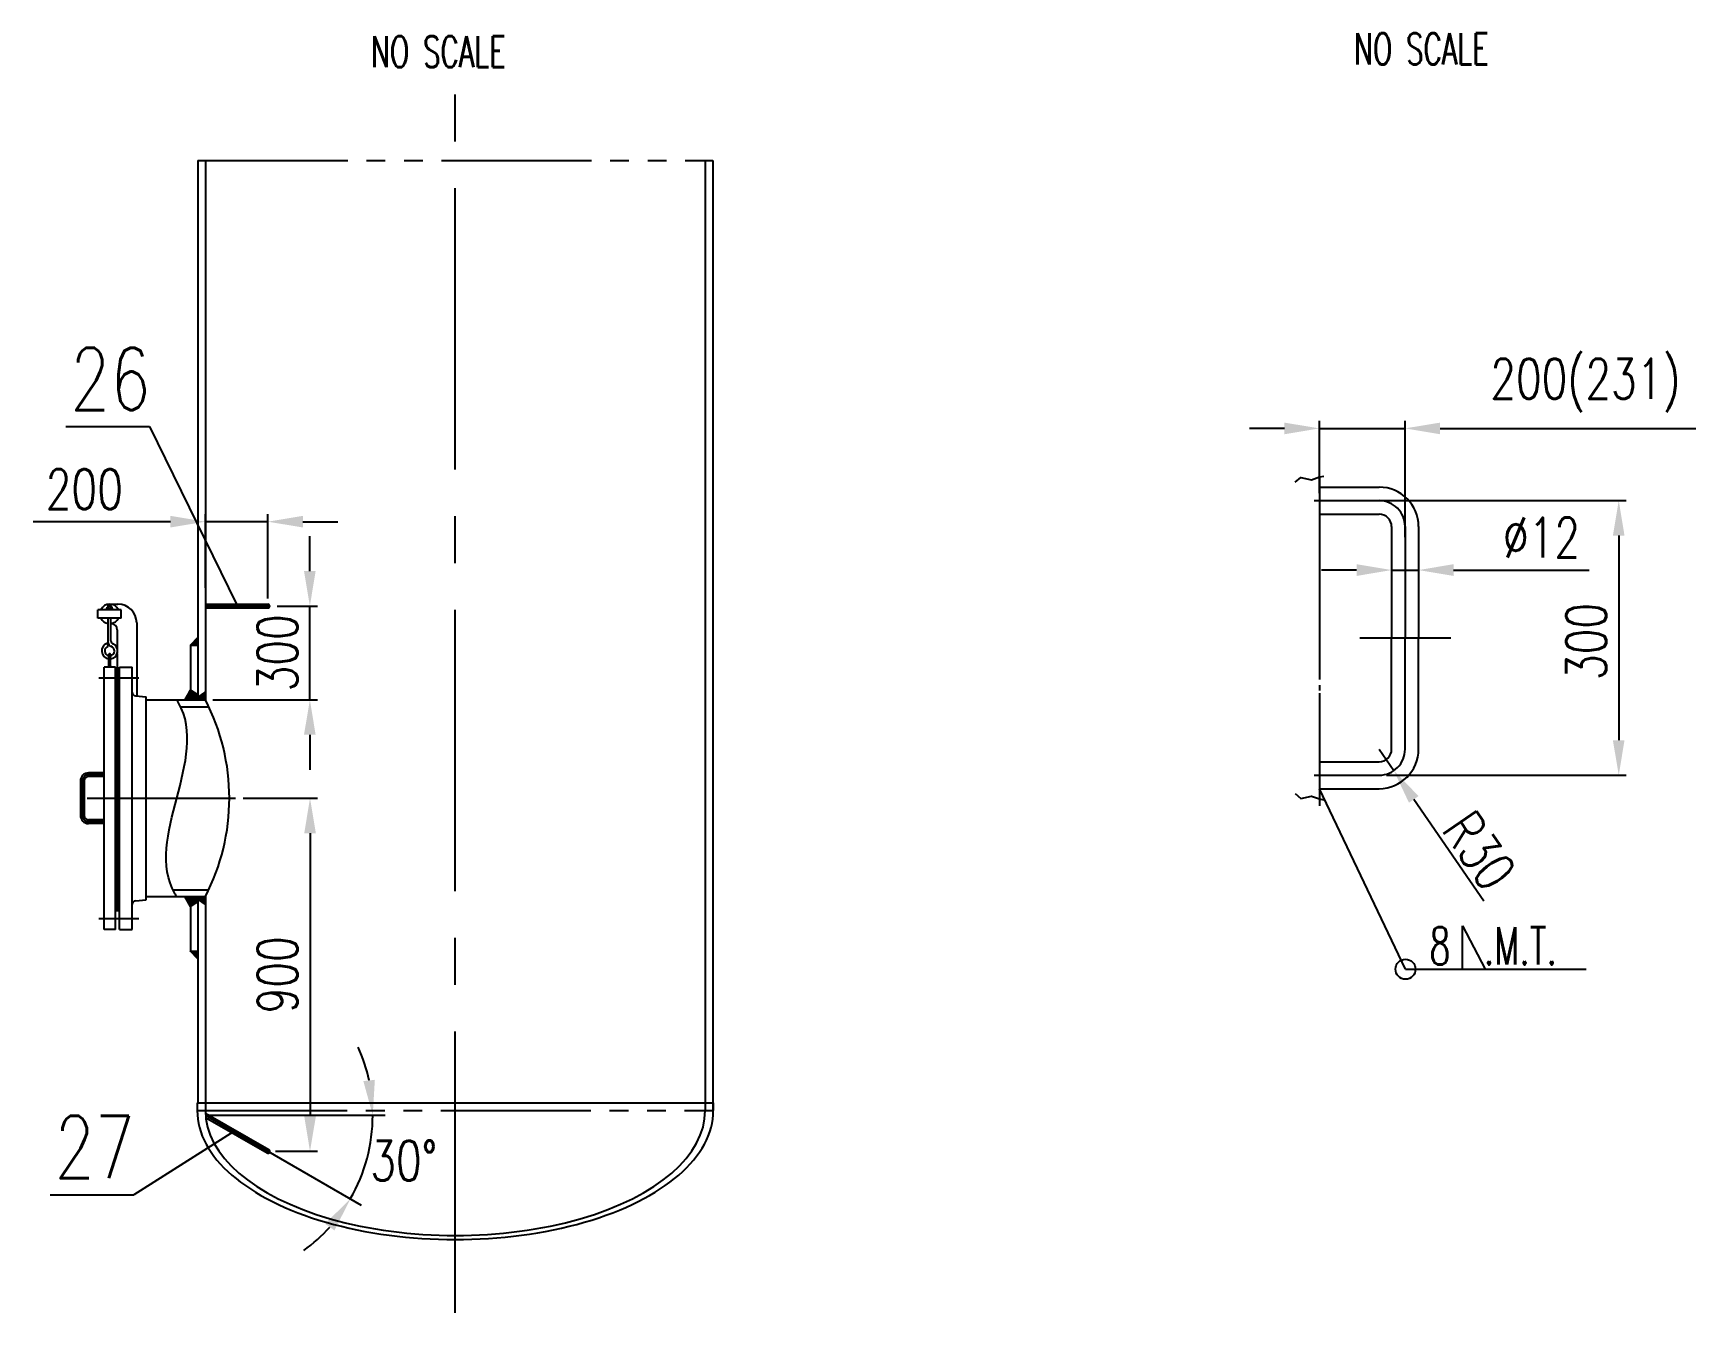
# Model space of a CAD drawing. Extents: x 45567 to 121349, y -17555 to 19241.
# Drawn here: x 45856.6 to 45989.6, y 10340.9 to 10443.3 of the extents above; entities that cross this region are included whole.
import ezdxf

# ---------------------------------------------------------------- set-up
doc = ezdxf.new("R2010")
doc.units = 0
doc.header["$LTSCALE"] = 30
doc.header["$MEASUREMENT"] = 0
doc.linetypes.add('CENTER2', pattern=[1.125, 0.75, -0.125, 0.125, -0.125])
doc.linetypes.add('LIDIVIDE', pattern=[0.65, 0.4, -0.05, 0.05, -0.05, 0.05, -0.05])
doc.layers.get('DEFPOINTS').update_dxf_attribs({"linetype": 'CONTINUOUS'})
for name, color, linetype in [('1', 2, 'CONTINUOUS'), ('1dim', 2, 'CONTINUOUS'), ('2', 1, 'CONTINUOUS'), ('3', 3, 'CENTER2'), ('5', 6, 'LIDIVIDE')]:
    doc.layers.add(name, color=color, linetype=linetype)
doc.styles.add('HZ', font='simplex.shx', dxfattribs={"width": 0.75, "bigfont": 'SBTXT.shx'})
doc.dimstyles.get("Standard").update_dxf_attribs({"dimtxt": 3.2, "dimasz": 2.8, "dimexe": 1, "dimexo": 0, "dimgap": 0.4, "dimtad": 1, "dimdec": 0, "dimzin": 0, "dimdsep": 46, "dimtxsty": 'HZ', "dimcen": 0.75, "dimclrd": 256, "dimclre": 256, "dimclrt": 256, "dimadec": 0, "dimazin": 0, "dimtfac": 1, "dimtdec": 0, "dimtmove": 0, "dimatfit": 3, "dimfxl": 0, "dimtolj": 1, "dimtzin": 0, "dimlwd": -1, "dimlwe": -1, "dimarcsym": 0})
doc.dimstyles.new('STANDARD$0', dxfattribs={"dimtxt": 3.2, "dimasz": 2.8, "dimexe": 0.6, "dimexo": 0.6, "dimgap": 1, "dimtad": 1, "dimdec": 0, "dimzin": 0, "dimdsep": 46, "dimtxsty": 'HZ', "dimcen": 0.09, "dimadec": 0, "dimazin": 0, "dimtfac": 1, "dimtdec": 0, "dimtmove": 0, "dimatfit": 3, "dimfxl": 0, "dimtolj": 1, "dimtzin": 0, "dimarcsym": 0})
doc.dimstyles.new('STANDARD$2', dxfattribs={"dimtxt": 3.2, "dimasz": 2.8, "dimexe": 1, "dimexo": 0, "dimgap": 0.4, "dimtad": 1, "dimtih": 1, "dimtoh": 1, "dimdec": 0, "dimzin": 0, "dimdsep": 46, "dimtxsty": 'HZ', "dimcen": 0.75, "dimclrd": 256, "dimclre": 256, "dimclrt": 256, "dimadec": 0, "dimazin": 0, "dimtfac": 1, "dimtdec": 0, "dimtmove": 0, "dimatfit": 3, "dimfxl": 0, "dimtolj": 1, "dimtzin": 0, "dimlwd": -1, "dimlwe": -1, "dimarcsym": 0})
pattern_1 = [(315, (44666.9853218, 10288.9700702), (-0.002209708691, -0.002209708691), []), (225, (44666.9853218, 10288.9700702), (-0.002209708691, 0.002209708691), [])]
pattern_2 = [(45, (44666.9853218, 10475.1910702), (-0.002209708691, 0.002209708691), []), (135, (44666.9853218, 10475.1910702), (-0.002209708691, -0.002209708691), [])]

# ---------------------------------------------------------------- blocks, each defined once
blk = doc.blocks.new('*D2042')
at = {"layer": '1'}
for p, q in [((45875.78, 10356.71), (45884.74, 10356.71)), ((45875.85, 10353.54), (45882.82, 10349.52))]:
    blk.add_line(p, q, dxfattribs=at)
for start, end in [(12.0083, 24.0165), (330, 360), (305.9835, 317.9917)]:
    blk.add_arc((45870.36, 10356.71), 13.38, start, end, dxfattribs=at)
for points in [[(45883.91, 10359.54), (45882.99, 10359.44), (45883.74, 10356.71)], [(45879.93, 10348.02), (45880.68, 10347.48), (45881.95, 10350.02)]]:
    blk.add_solid(points, dxfattribs=at)
at = {"layer": 'DEFPOINTS', "color": 0}
for p in [(45870.36, 10356.71), (45870.36, 10356.71), (45875.78, 10356.71), (45875.85, 10353.54), (45882.94, 10352.13)]:
    blk.add_point(p, dxfattribs=at)
at = {"layer": '1', "insert": (45886.22, 10353.07), "char_height": 3.2, "attachment_point": 5, "style": 'HZ'}
blk.add_mtext('\\A1;30°', dxfattribs=at)
blk = doc.blocks.new('*D2043')
at = {"layer": '1', "color": 0, "lineweight": -2}
for p, q in [((45873.36, 10382.08), (45879.32, 10382.08)), ((45878.72, 10379.28), (45878.72, 10356.62)), ((45875.96, 10353.82), (45879.32, 10353.82))]:
    blk.add_line(p, q, dxfattribs=at)
at = {"layer": '1', "color": 0}
for points in [[(45878.26, 10379.28), (45879.19, 10379.28), (45878.72, 10382.08)], [(45878.26, 10356.62), (45879.19, 10356.62), (45878.72, 10353.82)]]:
    blk.add_solid(points, dxfattribs=at)
at = {"layer": 'DEFPOINTS', "color": 0}
for p in [(45872.76, 10382.08), (45875.36, 10353.82), (45878.72, 10353.82)]:
    blk.add_point(p, dxfattribs=at)
at = {"layer": '1', "color": 0, "insert": (45876.12, 10367.95), "char_height": 3.2, "attachment_point": 5, "rotation": 90, "style": 'HZ'}
blk.add_mtext('\\A1;900', dxfattribs=at)
blk = doc.blocks.new('*D2052')
at = {"layer": '1', "color": 0, "lineweight": -2}
for p, q in [((45867.55, 10404.21), (45856.57, 10404.21)), ((45870.35, 10398.91), (45870.35, 10404.81)), ((45875.35, 10404.21), (45870.35, 10404.21)), ((45875.35, 10398.06), (45875.35, 10404.81)), ((45878.15, 10404.21), (45880.95, 10404.21))]:
    blk.add_line(p, q, dxfattribs=at)
at = {"layer": '1', "color": 0}
for points in [[(45867.55, 10404.68), (45867.55, 10403.75), (45870.35, 10404.21)], [(45878.15, 10404.68), (45878.15, 10403.75), (45875.35, 10404.21)]]:
    blk.add_solid(points, dxfattribs=at)
at = {"layer": 'DEFPOINTS', "color": 0}
for p in [(45870.35, 10404.21), (45870.35, 10398.31), (45875.35, 10397.46)]:
    blk.add_point(p, dxfattribs=at)
at = {"layer": '1', "color": 0, "insert": (45860.66, 10406.81), "char_height": 3.2, "attachment_point": 5, "style": 'HZ'}
blk.add_mtext('\\A1;200', dxfattribs=at)
blk = doc.blocks.new('*D2053')
at = {"layer": '1', "color": 0, "lineweight": -2}
for p, q in [((45878.71, 10400.26), (45878.71, 10403.06)), ((45876.1, 10397.46), (45879.31, 10397.46)), ((45878.71, 10389.96), (45878.71, 10397.46)), ((45870.95, 10389.96), (45879.31, 10389.96)), ((45878.71, 10387.16), (45878.71, 10384.36))]:
    blk.add_line(p, q, dxfattribs=at)
at = {"layer": '1', "color": 0}
for points in [[(45878.24, 10400.26), (45879.17, 10400.26), (45878.71, 10397.46)], [(45878.24, 10387.16), (45879.17, 10387.16), (45878.71, 10389.96)]]:
    blk.add_solid(points, dxfattribs=at)
at = {"layer": 'DEFPOINTS', "color": 0}
for p in [(45875.5, 10397.46), (45878.71, 10397.46), (45870.35, 10389.96)]:
    blk.add_point(p, dxfattribs=at)
at = {"layer": '1', "color": 0, "insert": (45876.11, 10393.71), "char_height": 3.2, "attachment_point": 5, "rotation": 90, "style": 'HZ'}
blk.add_mtext('\\A1;300', dxfattribs=at)
blk = doc.blocks.new('*D2157')
at = {"layer": '1', "color": 0, "lineweight": -2}
for p, q in [((45962.47, 10400.34), (45959.67, 10400.34)), ((45965.27, 10400.34), (45967.43, 10400.34)), ((45965.27, 10400.16), (45965.27, 10399.74)), ((45967.43, 10400.16), (45967.43, 10399.74)), ((45970.23, 10400.34), (45981.07, 10400.34))]:
    blk.add_line(p, q, dxfattribs=at)
at = {"layer": '1', "color": 0}
for points in [[(45962.47, 10400.81), (45962.47, 10399.87), (45965.27, 10400.34)], [(45970.23, 10400.81), (45970.23, 10399.87), (45967.43, 10400.34)]]:
    blk.add_solid(points, dxfattribs=at)
at = {"layer": 'DEFPOINTS', "color": 0}
for p in [(45965.27, 10400.76), (45967.43, 10400.76), (45967.43, 10400.34)]:
    blk.add_point(p, dxfattribs=at)
at = {"layer": '1', "color": 0, "insert": (45977.27, 10402.94), "char_height": 3.2, "attachment_point": 5, "style": 'HZ'}
blk.add_mtext('\\A1;%%C12', dxfattribs=at)
blk = doc.blocks.new('*D2158')
at = {"layer": '1', "color": 0, "lineweight": -2}
for p, q in [((45956.7, 10411.68), (45953.9, 10411.68)), ((45959.5, 10406.5), (45959.5, 10412.28)), ((45959.5, 10411.68), (45966.35, 10411.68)), ((45966.35, 10402.98), (45966.35, 10412.28)), ((45969.15, 10411.68), (45989.61, 10411.68))]:
    blk.add_line(p, q, dxfattribs=at)
at = {"layer": '1', "color": 0}
for points in [[(45956.7, 10412.14), (45956.7, 10411.21), (45959.5, 10411.68)], [(45969.15, 10412.14), (45969.15, 10411.21), (45966.35, 10411.68)]]:
    blk.add_solid(points, dxfattribs=at)
at = {"layer": 'DEFPOINTS', "color": 0}
for p in [(45966.35, 10411.68), (45959.5, 10405.9), (45966.35, 10402.38)]:
    blk.add_point(p, dxfattribs=at)
at = {"layer": '1', "color": 0, "insert": (45980.78, 10415.12), "char_height": 3.2, "attachment_point": 5, "style": 'HZ'}
blk.add_mtext('\\A1;200(231)', dxfattribs=at)
blk = doc.blocks.new('*D2159')
at = {"layer": '1', "color": 0, "lineweight": -2}
for p, q in [((45962.28, 10405.9), (45984.05, 10405.9)), ((45983.45, 10403.1), (45983.45, 10386.72)), ((45964.87, 10383.92), (45984.05, 10383.92))]:
    blk.add_line(p, q, dxfattribs=at)
at = {"layer": '1', "color": 0}
for points in [[(45982.98, 10403.1), (45983.91, 10403.1), (45983.45, 10405.9)], [(45982.98, 10386.72), (45983.91, 10386.72), (45983.45, 10383.92)]]:
    blk.add_solid(points, dxfattribs=at)
at = {"layer": 'DEFPOINTS', "color": 0}
for p in [(45961.68, 10405.9), (45964.27, 10383.92), (45983.45, 10383.92)]:
    blk.add_point(p, dxfattribs=at)
at = {"layer": '1', "color": 0, "insert": (45980.85, 10394.63), "char_height": 3.2, "attachment_point": 5, "rotation": 90, "style": 'HZ'}
blk.add_mtext('\\A1;300', dxfattribs=at)
blk = doc.blocks.new('*D2160')
at = {"layer": '1'}
for p, q in [((45964.27, 10386), (45965.45, 10384.29)), ((45972.65, 10373.85), (45967.04, 10381.99))]:
    blk.add_line(p, q, dxfattribs=at)
blk.add_solid([(45967.43, 10382.25), (45966.66, 10381.72), (45965.45, 10384.29)], dxfattribs=at)
at = {"layer": 'DEFPOINTS', "color": 0}
for p in [(45964.27, 10386), (45965.45, 10384.29)]:
    blk.add_point(p, dxfattribs=at)
at = {"layer": '1', "insert": (45972.29, 10377.9), "char_height": 3.2, "attachment_point": 5, "rotation": 304.5811, "style": 'HZ'}
blk.add_mtext('\\A1;R30', dxfattribs=at)

msp = doc.modelspace()

# ---------------------------------------------------------------- hatches: boundary and pattern name
at = {"layer": '1'}
h = msp.add_hatch(dxfattribs=at)
h.set_pattern_fill('ANSI37', color=256, scale=0.025, style=0)
h.set_pattern_definition(pattern_2)
h.paths.add_polyline_path([(45869.745072, 10394.93057), (45869.145072, 10394.33057), (45869.745072, 10394.33057)])
h = msp.add_hatch(dxfattribs=at)
h.set_pattern_fill('ANSI37', color=256, scale=0.025, style=0)
h.set_pattern_definition(pattern_2)
h.paths.add_polyline_path([(45870.345072, 10390.58507), (45869.832572, 10390.22632), (45869.745072, 10390.22632), (45869.745072, 10389.95557), (45870.345072, 10389.95557)])
h.paths.add_polyline_path([(45869.745072, 10390.35632), (45869.145072, 10390.74082), (45869.145072, 10389.95557), (45869.745072, 10389.95557)])
h.paths.add_polyline_path([(45869.145072, 10390.74082), (45868.703572, 10389.95557), (45869.145072, 10389.95557)])
h = msp.add_hatch(dxfattribs=at)
h.set_pattern_fill('ANSI37', color=256, scale=0.025, style=0)
h.set_pattern_definition(pattern_1)
h.paths.add_polyline_path([(45870.345072, 10373.57607), (45869.832572, 10373.93482), (45869.745072, 10373.93482), (45869.745072, 10374.20557), (45870.345072, 10374.20557)])
h.paths.add_polyline_path([(45869.745072, 10373.80482), (45869.145072, 10373.42032), (45869.145072, 10374.20557), (45869.745072, 10374.20557)])
h.paths.add_polyline_path([(45869.145072, 10373.42032), (45868.703572, 10374.20557), (45869.145072, 10374.20557)])
h = msp.add_hatch(dxfattribs=at)
h.set_pattern_fill('ANSI37', color=256, scale=0.025, style=0)
h.set_pattern_definition(pattern_1)
h.paths.add_polyline_path([(45869.745072, 10369.23057), (45869.145072, 10369.83057), (45869.745072, 10369.83057)])

# ---------------------------------------------------------------- linework, layer by layer
for p, q in [((45865.865072, 10411.82457), (45872.845072, 10397.60557)), ((45869.145072, 10390.74082), (45868.703572, 10389.95557)), ((45869.745072, 10390.35632), (45869.145072, 10390.74082)), ((45869.745072, 10390.22632), (45869.745072, 10390.35632)), ((45870.345072, 10390.58507), (45869.832572, 10390.22632)), ((45869.832572, 10390.22632), (45869.745072, 10390.22632)), ((45966.381889, 10368.392103), (45959.500819, 10382.842864)), ((45869.145072, 10373.42032), (45868.703572, 10374.20557)), ((45869.745072, 10373.80482), (45869.145072, 10373.42032)), ((45869.745072, 10373.93482), (45869.745072, 10373.80482)), ((45869.832572, 10373.93482), (45869.745072, 10373.93482)), ((45870.345072, 10373.57607), (45869.832572, 10373.93482)), ((45970.936473, 10371.861223), (45972.746437, 10368.392103)), ((45970.936473, 10368.392103), (45970.936473, 10371.861223)), ((45966.381889, 10368.392103), (45980.849112, 10368.392103)), ((45870.359007, 10356.707332), (45875.776209, 10356.707332)), ((45872.6319, 10355.395076), (45864.612645, 10350.34789))]:
    msp.add_line(p, q, dxfattribs=at)
for points in [[(45957.556387, 10407.367175), (45958.000931, 10407.762067), (45958.865335, 10407.564646), (45959.500819, 10407.78936), (45959.853163, 10407.860828)], [(45957.556387, 10382.45244), (45958.000931, 10382.057548), (45958.865335, 10382.254968), (45959.500819, 10382.030255), (45959.853163, 10381.958786)]]:
    msp.add_lwpolyline(points, dxfattribs=at)
msp.add_open_spline([(45868.057572, 10374.20557), (45868.006616, 10374.288649), (45865.289801, 10378.718172), (45870.825343, 10385.442968), (45868.108528, 10389.872491), (45868.057572, 10389.95557)], degree=3, knots=[0, 0, 0, 0, 11.6619037897, 621.7799251593, 633.441828949, 633.441828949, 633.441828949, 633.441828949], dxfattribs=at)
at = {"layer": '1dim'}
msp.add_circle((45966.381889, 10368.392103), 0.8, dxfattribs=at)
at = {"layer": '2'}
for p, q in [((45869.745072, 10433.11457), (45869.745072, 10389.95557)), ((45870.345072, 10433.11457), (45870.345072, 10389.95557)), ((45910.345072, 10433.11457), (45910.345072, 10357.08057)), ((45910.945072, 10433.11457), (45910.945072, 10371.04307)), ((45859.180337, 10411.82457), (45865.865072, 10411.82457)), ((45959.500819, 10406.97675), (45964.273974, 10406.976761)), ((45959.500819, 10404.816067), (45964.273974, 10404.816057)), ((45965.273632, 10403.816409), (45965.273632, 10394.909807)), ((45967.434316, 10403.824417), (45967.434316, 10394.909807)), ((45861.750926, 10396.492916), (45861.750926, 10397.168224)), ((45863.619903, 10397.168224), (45861.750926, 10397.168224)), ((45862.395185, 10397.168224), (45862.395185, 10397.210475)), ((45862.975644, 10397.210475), (45862.395185, 10397.210475)), ((45862.493917, 10397.210475), (45862.493917, 10397.380686)), ((45862.829339, 10397.404426), (45862.541491, 10397.404426)), ((45862.580411, 10397.404426), (45862.580411, 10397.527235)), ((45862.790418, 10397.527235), (45862.580411, 10397.527235)), ((45862.594282, 10397.210475), (45862.594282, 10397.380686)), ((45862.694246, 10397.611027), (45863.350629, 10397.611027)), ((45862.776547, 10397.210475), (45862.776547, 10397.380686)), ((45862.790418, 10397.404426), (45862.790418, 10397.527235)), ((45862.876912, 10397.210475), (45862.876912, 10397.380686)), ((45862.975644, 10397.168224), (45862.975644, 10397.210475)), ((45863.619903, 10396.492916), (45863.619903, 10397.168224)), ((45870.345072, 10397.60557), (45875.345072, 10397.60557)), ((45870.345072, 10397.30557), (45875.345072, 10397.30557)), ((45863.619903, 10396.492916), (45861.750926, 10396.492916)), ((45862.580411, 10394.481833), (45862.580411, 10396.492916)), ((45862.790418, 10394.66201), (45862.790418, 10396.492916)), ((45863.289666, 10395.550064), (45863.289666, 10394.065527)), ((45864.850629, 10396.111027), (45864.850629, 10390.274463)), ((45862.580411, 10394.238455), (45862.51241, 10394.479029)), ((45869.745072, 10394.93057), (45869.145072, 10394.33057)), ((45869.145072, 10394.33057), (45869.745072, 10394.33057)), ((45869.145072, 10394.33057), (45869.145072, 10389.95557)), ((45965.273622, 10386.003206), (45965.273632, 10394.909807)), ((45967.434326, 10386.003206), (45967.434316, 10394.909807)), ((45862.620934, 10392.64505), (45862.620934, 10393.577073)), ((45862.749895, 10392.64505), (45862.749895, 10393.577073)), ((45863.289666, 10393.668419), (45863.289666, 10391.08057)), ((45862.245072, 10383.244287), (45862.245072, 10392.58057)), ((45863.145072, 10392.58057), (45862.245072, 10392.58057)), ((45862.245072, 10371.58057), (45862.245072, 10391.70557)), ((45863.145072, 10390.9135), (45863.145072, 10392.58057)), ((45863.145072, 10371.58057), (45863.145072, 10391.70557)), ((45863.470072, 10392.58057), (45864.495072, 10392.58057)), ((45863.470072, 10371.58057), (45863.470072, 10392.58057)), ((45864.495072, 10371.58057), (45864.495072, 10392.58057)), ((45863.145072, 10391.08057), (45863.162042, 10391.08057)), ((45863.145072, 10391.08057), (45863.470072, 10391.08057)), ((45863.270072, 10373.08057), (45863.270072, 10391.08057)), ((45863.345072, 10373.08057), (45863.345072, 10391.08057)), ((45864.768925, 10390.281611), (45865.620072, 10390.207145)), ((45865.620072, 10373.953995), (45865.620072, 10390.207145)), ((45865.620072, 10389.95557), (45870.345072, 10389.95557)), ((45868.366035, 10389.40557), (45870.618051, 10389.40557)), ((45863.470072, 10383.064776), (45863.470072, 10385.207138)), ((45959.500819, 10385.003548), (45964.273974, 10385.003558)), ((45862.245072, 10384.10557), (45860.995072, 10384.10557)), ((45862.245072, 10383.80557), (45860.995072, 10383.80557)), ((45860.345072, 10383.45557), (45860.345072, 10380.70557)), ((45860.645072, 10383.45557), (45860.645072, 10380.70557)), ((45959.500819, 10382.842864), (45964.273974, 10382.842854)), ((45862.245072, 10380.35557), (45860.995072, 10380.35557)), ((45862.245072, 10380.05557), (45860.995072, 10380.05557)), ((45867.749108, 10374.75557), (45870.618051, 10374.75557)), ((45863.145072, 10373.08057), (45863.470072, 10373.08057)), ((45864.768925, 10373.879529), (45865.620072, 10373.953995)), ((45865.620072, 10374.20557), (45870.345072, 10374.20557)), ((45869.145072, 10374.20557), (45869.145072, 10369.83057)), ((45869.745072, 10374.20557), (45869.745072, 10357.70557)), ((45870.345072, 10374.20557), (45870.345072, 10357.08057)), ((45863.145072, 10371.58057), (45862.245072, 10371.58057)), ((45863.470072, 10371.58057), (45864.495072, 10371.58057)), ((45910.945072, 10371.04307), (45910.945072, 10357.70557)), ((45869.745072, 10369.23057), (45869.145072, 10369.83057)), ((45869.145072, 10369.83057), (45869.745072, 10369.83057)), ((45869.695072, 10357.70557), (45910.995072, 10357.70557)), ((45869.695072, 10357.70557), (45869.695072, 10357.08057)), ((45910.995072, 10357.08057), (45910.995072, 10357.70557)), ((45910.995072, 10357.70557), (45910.995072, 10357.08057)), ((45870.359007, 10356.880537), (45875.434007, 10353.950484)), ((45870.359007, 10356.534127), (45875.284007, 10353.690677)), ((45857.92791, 10350.34789), (45864.612645, 10350.34789))]:
    msp.add_line(p, q, dxfattribs=at)
msp.add_circle((45862.685415, 10392.64505), 0.06448, dxfattribs=at)
for centre, radius, start, end in [((45964.273974, 10403.816409), 3.160352, 0, 90), ((45964.273974, 10403.816409), 0.999648, 0, 90), ((45862.685415, 10396.83057), 0.780506, 25.63322104, 154.36677896), ((45862.544099, 10397.339661), 0.064818, 39.26643854, 140.73356146), ((45862.685415, 10397.217638), 0.186787, 60.79770823, 119.20229177), ((45862.82673, 10397.339661), 0.064818, 39.26643854, 140.73356146), ((45863.350629, 10396.111027), 1.5, 0, 90), ((45875.345072, 10397.45557), 0.15, 270, 90), ((45862.685415, 10396.83057), 0.780506, 205.63322104, 262.26838416), ((45862.789666, 10395.550064), 0.5, 0, 90), ((45862.685415, 10396.83057), 0.780506, 277.73161584, 334.36677896), ((45862.685415, 10393.866973), 0.636038, 105.78356674, 264.18148177), ((45862.685415, 10393.866973), 0.386038, 105.78356674, 260.38477921), ((45862.856268, 10394.507571), 0.277055, 174.66951194, 256.25059752), ((45862.685415, 10393.866973), 0.636038, 99.50250125, 99.58217486), ((45862.685415, 10393.866973), 0.636038, 275.81851823, 65.67836128), ((45862.685415, 10393.866973), 0.386038, 279.61522079, 74.21643326), ((45863.098817, 10394.721782), 0.314138, 190.96863355, 247.20386292), ((45862.685415, 10393.577073), 0.06448, 0, 180), ((45864.795072, 10390.58047), 0.3, 180, 265), ((45855.169048, 10382.08057), 17.097582, 332.57472159, 27.42527841), ((45964.273974, 10386.003206), 3.160352, 270, 0), ((45964.273974, 10386.003206), 0.999648, 270, 0), ((45860.995072, 10383.45557), 0.65, 90, 180), ((45860.995072, 10383.45557), 0.35, 90, 180), ((45860.995072, 10380.70557), 0.65, 180, 270), ((45860.995072, 10380.70557), 0.35, 180, 270), ((45864.795072, 10373.580671), 0.3, 95, 180), ((45875.359007, 10353.82058), 0.15, 240, 60)]:
    msp.add_arc(centre, radius, start, end, dxfattribs=at)
for major_axis in [(-20.65, 0), (-20, 0)]:
    msp.add_ellipse((45890.345072, 10357.08057), major_axis=major_axis, ratio=0.5, start_param=0, end_param=3.1415926536, dxfattribs=at)
at = {"layer": '3'}
for p, q in [((45890.345072, 10340.89707), (45890.345072, 10438.87457)), ((45959.087064, 10405.896409), (45964.273974, 10405.896409)), ((45966.353974, 10403.816409), (45966.353974, 10394.909807)), ((45875.495072, 10397.45557), (45870.345072, 10397.45557)), ((45962.728766, 10394.909807), (45970.01217, 10394.909807)), ((45966.353974, 10386.003206), (45966.353974, 10394.909807)), ((45861.820614, 10391.70557), (45865.015302, 10391.70557)), ((45862.245072, 10383.95557), (45860.995072, 10383.95557)), ((45959.087064, 10383.923206), (45964.273974, 10383.923206)), ((45860.495072, 10383.45557), (45860.495072, 10380.70557)), ((45860.889973, 10382.08057), (45872.758822, 10382.08057)), ((45862.245072, 10380.20557), (45860.995072, 10380.20557)), ((45861.820614, 10372.45557), (45865.015302, 10372.45557)), ((45870.359007, 10356.707332), (45875.847446, 10353.53858))]:
    msp.add_line(p, q, dxfattribs=at)
for centre, radius, start, end in [((45964.273974, 10403.816409), 2.08, 0, 90), ((45964.273974, 10386.003206), 2.08, 270, 0), ((45860.995072, 10383.45557), 0.5, 90, 180), ((45860.995072, 10380.70557), 0.5, 180, 270)]:
    msp.add_arc(centre, radius, start, end, dxfattribs=at)
at = {"layer": '5'}
for p, q in [((45869.745072, 10433.11457), (45910.945072, 10433.11457)), ((45959.500819, 10406.97675), (45959.500819, 10381.477759)), ((45869.695072, 10357.08057), (45910.995072, 10357.08057))]:
    msp.add_line(p, q, dxfattribs=at)
at = {"layer": '5', "ltscale": 0.3}
msp.add_line((45959.500819, 10407.78936), (45959.500819, 10382.030255), dxfattribs=at)

# ---------------------------------------------------------------- texts
at = {"layer": '1', "style": 'HZ'}
for s, height, width, p in [('NO SCALE', 2.5, 0.65, (45883.593658, 10440.577578)), ('NO SCALE', 2.5, 0.65, (45962.256852, 10440.805933)), ('26', 5, 0.75, (45859.52967, 10413.13662)), ('8  .M.T.', 3, 0.65, (45968.305977, 10368.758947)), ('27', 5, 0.75, (45858.277243, 10351.65994))]:
    msp.add_text(s, height=height, dxfattribs=dict(at, width=width)).set_placement(p)

# ---------------------------------------------------------------- dimensions: what is measured, and where the dimension line sits
at = {"layer": '1'}
dim = msp.add_linear_dim(base=(45966.353974, 10411.678053), p1=(45959.500819, 10405.896409), p2=(45966.353974, 10402.377232), text='200(231)', dimstyle='STANDARD$0', override={"dimlfac": 40}, dxfattribs=at)
dim.commit()
dim.dimension.update_dxf_attribs({"geometry": '*D2158', "text_midpoint": (45980.782546, 10415.116148)})
dim = msp.add_linear_dim(base=(45870.345072, 10404.21457), p1=(45875.345072, 10397.45557), p2=(45870.345072, 10398.31457), dimstyle='STANDARD$0', override={"dimlfac": 40}, dxfattribs=at)
dim.commit()
dim.dimension.update_dxf_attribs({"geometry": '*D2052', "text_midpoint": (45860.659358, 10406.81457)})
dim = msp.add_linear_dim(base=(45967.434316, 10400.339518), p1=(45965.273632, 10400.759709), p2=(45967.434316, 10400.759709), text='%%C12', dimstyle='STANDARD$0', override={"dimlfac": 40}, dxfattribs=at)
dim.commit()
dim.dimension.update_dxf_attribs({"geometry": '*D2157', "text_midpoint": (45977.273602, 10400.339518), "dimtype": 160})
dim = msp.add_linear_dim(base=(45983.447563, 10383.923206), p1=(45961.680519, 10405.896409), p2=(45964.273974, 10383.923206), angle=90, text='300', dimstyle='STANDARD$0', override={"dimlfac": 40}, dxfattribs=at)
dim.commit()
dim.dimension.update_dxf_attribs({"geometry": '*D2159', "text_midpoint": (45983.447563, 10394.630365), "dimtype": 160})
dim = msp.add_linear_dim(base=(45878.705072, 10397.45557), p1=(45870.345072, 10389.95557), p2=(45875.495072, 10397.45557), angle=90, dimstyle='STANDARD$0', override={"dimlfac": 40}, dxfattribs=at)
dim.commit()
dim.dimension.update_dxf_attribs({"geometry": '*D2053', "text_midpoint": (45878.705072, 10393.70557), "dimtype": 160})
dim = msp.add_radius_dim(center=(45964.273974, 10386.003206), mpoint=(45965.454524, 10384.290692), text='R30', dimstyle='Standard', override={"dimdec": 0, "dimlfac": 40, "dimcen": 0.09, "dimtdec": 0}, dxfattribs=at)
dim.commit()
dim.dimension.update_dxf_attribs({"geometry": '*D2160', "text_midpoint": (45972.290402, 10377.898306)})
dim = msp.add_linear_dim(base=(45878.724859, 10353.82058), p1=(45872.758822, 10382.08057), p2=(45875.359007, 10353.82058), angle=90, text='900', dimstyle='STANDARD$0', dxfattribs=at)
dim.commit()
dim.dimension.update_dxf_attribs({"geometry": '*D2043', "text_midpoint": (45876.124859, 10367.950575)})
dim = msp.add_angular_dim_2l(base=(45882.936128, 10352.129634), line1=((45870.359007, 10356.707332), (45875.847446, 10353.53858)), line2=((45870.359007, 10356.707332), (45875.776209, 10356.707332)), dimstyle='STANDARD$2', override={"dimadec": 0, "dimtmove": 2}, dxfattribs=at)
dim.commit()
dim.dimension.update_dxf_attribs({"geometry": '*D2042', "text_midpoint": (45886.216407, 10353.068485), "dimtype": 162})

doc.saveas('drawing.dxf')
